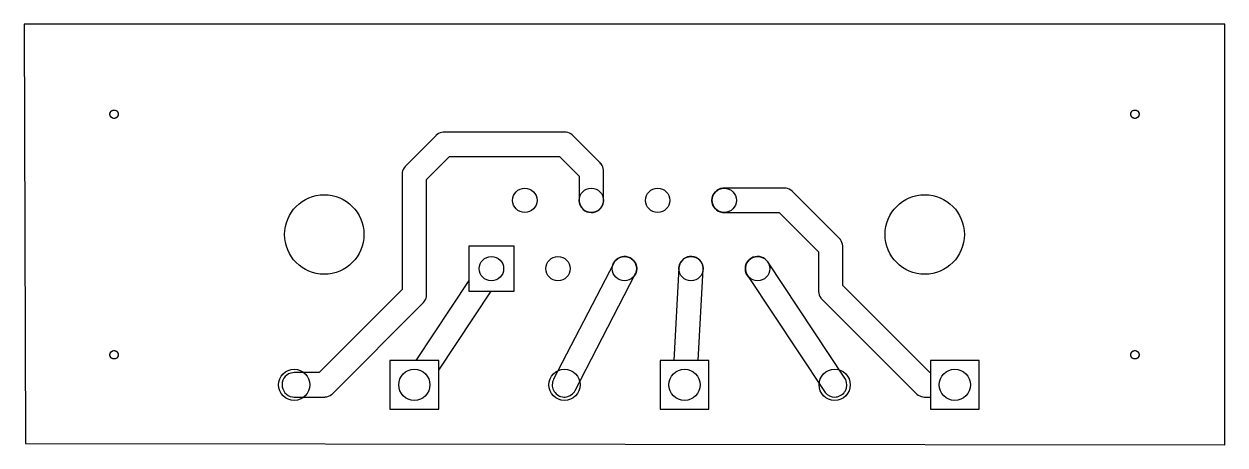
# Model space of a CAD drawing. Header units: millimetres. Extents: x 5 to 55, y 11.2 to 28.8.
import ezdxf

# ---------------------------------------------------------------- set-up
doc = ezdxf.new("R2010")
doc.units = ezdxf.units.MM

msp = doc.modelspace()

# ---------------------------------------------------------------- linework, layer by layer
at = {"layer": '16_copper'}
for points in [[(17.521, 13.243), (17.543, 13.244, 0.139564), (17.803, 13.342), (17.807, 13.346), (17.814, 13.35), (17.856, 13.388), (17.858, 13.39), (17.859, 13.391), (21.609, 17.141), (21.623, 17.157), (21.638, 17.172, 0.139562), (21.753, 17.426), (21.753, 17.431), (21.754, 17.439), (21.758, 17.495), (21.758, 17.498), (21.758, 17.5), (21.758, 22.29), (22.71, 23.242), (27.29, 23.242), (28.112, 22.42), (28.112, 21.42), (28.115, 21.364, 0.878963), (29.123, 21.346), (29.128, 21.42), (29.128, 22.63), (29.127, 22.651), (29.126, 22.673, 0.139564), (29.028, 22.933), (29.024, 22.937), (29.02, 22.944), (28.982, 22.986), (28.98, 22.988), (28.979, 22.989), (27.859, 24.109), (27.843, 24.123), (27.828, 24.138, 0.139562), (27.574, 24.253), (27.569, 24.253), (27.561, 24.254), (27.505, 24.258), (27.502, 24.258), (27.5, 24.258), (22.5, 24.258), (22.479, 24.257), (22.457, 24.256, 0.139564), (22.197, 24.158), (22.193, 24.154), (22.186, 24.15), (22.144, 24.112), (22.142, 24.11), (22.141, 24.109), (20.891, 22.859), (20.877, 22.843), (20.862, 22.828, 0.139562), (20.747, 22.574), (20.747, 22.569), (20.746, 22.561), (20.742, 22.505), (20.742, 22.502), (20.742, 22.5), (20.742, 17.71), (17.29, 14.258), (16.25, 14.258), (16.194, 14.255, 0.878963), (16.176, 13.247), (16.25, 13.242), (17.5, 13.242)], [(44.766, 14.766), (42.734, 14.766), (42.734, 14.258), (42.71, 14.258), (39.088, 17.88), (39.088, 19.49), (39.087, 19.511), (39.086, 19.533, 0.139564), (38.988, 19.793), (38.984, 19.797), (38.98, 19.804), (38.942, 19.846), (38.94, 19.848), (38.939, 19.849), (37.009, 21.779), (36.993, 21.793), (36.978, 21.808, 0.139562), (36.724, 21.923), (36.719, 21.923), (36.711, 21.924), (36.655, 21.928), (36.652, 21.928), (36.65, 21.928), (34.15, 21.928), (34.094, 21.925, 0.878963), (34.076, 20.917), (34.15, 20.912), (36.44, 20.912), (38.072, 19.28), (38.072, 17.67), (38.073, 17.649), (38.074, 17.627, 0.139564), (38.172, 17.367), (38.176, 17.363), (38.18, 17.356), (38.218, 17.314), (38.22, 17.312), (38.221, 17.311), (42.141, 13.391), (42.157, 13.377), (42.172, 13.362, 0.139562), (42.426, 13.247), (42.431, 13.247), (42.439, 13.246), (42.495, 13.242), (42.498, 13.242), (42.5, 13.242), (42.734, 13.242), (42.734, 12.734), (44.766, 12.734)], [(27.53, 13.243, 0.225581), (27.912, 13.453), (27.951, 13.516), (30.451, 18.346), (30.474, 18.398, 0.878962), (29.588, 18.877), (29.549, 18.814), (27.049, 13.984), (27.026, 13.932, 0.509815), (27.474, 13.243)], [(33.516, 14.766), (33.066, 14.766), (33.277, 18.552), (33.277, 18.608, 0.878961), (32.272, 18.682), (32.263, 18.608), (32.048, 14.766), (31.484, 14.766), (31.484, 12.734), (33.516, 12.734)], [(38.813, 13.246, 0.509814), (39.21, 13.966), (39.173, 14.031), (35.963, 18.861), (35.929, 18.906, 0.878962), (35.08, 18.364), (35.117, 18.299), (38.327, 13.469), (38.361, 13.424, 0.225581), (38.757, 13.242)]]:
    msp.add_lwpolyline(points, format="xyb", close=True, dxfattribs=at)
msp.add_lwpolyline([(22.266, 14.361), (24.445, 17.64), (25.4, 17.64), (25.4, 19.52), (23.52, 19.52), (23.52, 18.084), (21.315, 14.766), (20.234, 14.766), (20.234, 12.734), (22.266, 12.734)], close=True, dxfattribs=at)
at = {"layer": '1_copper'}
for points in [[(25.4, 19.52), (23.52, 19.52), (23.52, 17.64), (25.4, 17.64)], [(22.266, 14.766), (20.234, 14.766), (20.234, 12.734), (22.266, 12.734)], [(33.516, 14.766), (31.484, 14.766), (31.484, 12.734), (33.516, 12.734)], [(44.766, 14.766), (42.734, 14.766), (42.734, 12.734), (44.766, 12.734)]]:
    msp.add_lwpolyline(points, close=True, dxfattribs=at)
at = {"layer": 'drills_NPTH'}
for centre in [(8.75, 25), (51.25, 25), (8.75, 15), (51.25, 15)]:
    msp.add_circle(centre, 0.175, dxfattribs=at)
at = {"layer": 'drills_PTH'}
for centre, radius in [((17.5, 20), 1.651), ((25.85, 21.42), 0.508), ((28.62, 21.42), 0.508), ((31.38, 21.42), 0.508), ((34.15, 21.42), 0.508), ((42.5, 20), 1.651), ((24.46, 18.58), 0.508), ((27.23, 18.58), 0.508), ((30, 18.58), 0.508), ((32.77, 18.58), 0.508), ((35.54, 18.58), 0.508), ((16.25, 13.75), 0.65), ((21.25, 13.75), 0.65), ((27.5, 13.75), 0.65), ((32.5, 13.75), 0.65), ((38.75, 13.75), 0.65), ((43.75, 13.75), 0.65)]:
    msp.add_circle(centre, radius, dxfattribs=at)
at = {"layer": 'holes'}
for points in [[(5, 28.75), (5.06, 11.31), (55, 11.25), (55, 28.75), (5, 28.75)], [(8.925, 24.983), (8.918, 24.949), (8.905, 24.917), (8.886, 24.888), (8.862, 24.864), (8.833, 24.845), (8.801, 24.832), (8.767, 24.825), (8.733, 24.825), (8.699, 24.832), (8.667, 24.845), (8.638, 24.864), (8.614, 24.888), (8.595, 24.917), (8.582, 24.949), (8.575, 24.983), (8.575, 25.017), (8.582, 25.051), (8.595, 25.083), (8.614, 25.112), (8.638, 25.136), (8.667, 25.155), (8.699, 25.168), (8.733, 25.175), (8.767, 25.175), (8.801, 25.168), (8.833, 25.155), (8.862, 25.136), (8.886, 25.112), (8.905, 25.083), (8.918, 25.051), (8.925, 25.017), (8.925, 24.983)], [(51.425, 24.983), (51.418, 24.949), (51.405, 24.917), (51.386, 24.888), (51.362, 24.864), (51.333, 24.845), (51.301, 24.832), (51.267, 24.825), (51.233, 24.825), (51.199, 24.832), (51.167, 24.845), (51.138, 24.864), (51.114, 24.888), (51.095, 24.917), (51.082, 24.949), (51.075, 24.983), (51.075, 25.017), (51.082, 25.051), (51.095, 25.083), (51.114, 25.112), (51.138, 25.136), (51.167, 25.155), (51.199, 25.168), (51.233, 25.175), (51.267, 25.175), (51.301, 25.168), (51.333, 25.155), (51.362, 25.136), (51.386, 25.112), (51.405, 25.083), (51.418, 25.051), (51.425, 25.017), (51.425, 24.983)], [(8.925, 14.983), (8.918, 14.949), (8.905, 14.917), (8.886, 14.888), (8.862, 14.864), (8.833, 14.845), (8.801, 14.832), (8.767, 14.825), (8.733, 14.825), (8.699, 14.832), (8.667, 14.845), (8.638, 14.864), (8.614, 14.888), (8.595, 14.917), (8.582, 14.949), (8.575, 14.983), (8.575, 15.017), (8.582, 15.051), (8.595, 15.083), (8.614, 15.112), (8.638, 15.136), (8.667, 15.155), (8.699, 15.168), (8.733, 15.175), (8.767, 15.175), (8.801, 15.168), (8.833, 15.155), (8.862, 15.136), (8.886, 15.112), (8.905, 15.083), (8.918, 15.051), (8.925, 15.017), (8.925, 14.983)], [(51.425, 14.983), (51.418, 14.949), (51.405, 14.917), (51.386, 14.888), (51.362, 14.864), (51.333, 14.845), (51.301, 14.832), (51.267, 14.825), (51.233, 14.825), (51.199, 14.832), (51.167, 14.845), (51.138, 14.864), (51.114, 14.888), (51.095, 14.917), (51.082, 14.949), (51.075, 14.983), (51.075, 15.017), (51.082, 15.051), (51.095, 15.083), (51.114, 15.112), (51.138, 15.136), (51.167, 15.155), (51.199, 15.168), (51.233, 15.175), (51.267, 15.175), (51.301, 15.168), (51.333, 15.155), (51.362, 15.136), (51.386, 15.112), (51.405, 15.083), (51.418, 15.051), (51.425, 15.017), (51.425, 14.983)]]:
    msp.add_lwpolyline(points, close=True, dxfattribs=at)
at = {"layer": 'outline'}
msp.add_lwpolyline([(5, 28.75), (5.06, 11.31), (55, 11.25), (55, 28.75), (5, 28.75)], close=True, dxfattribs=at)

doc.saveas('drawing.dxf')
